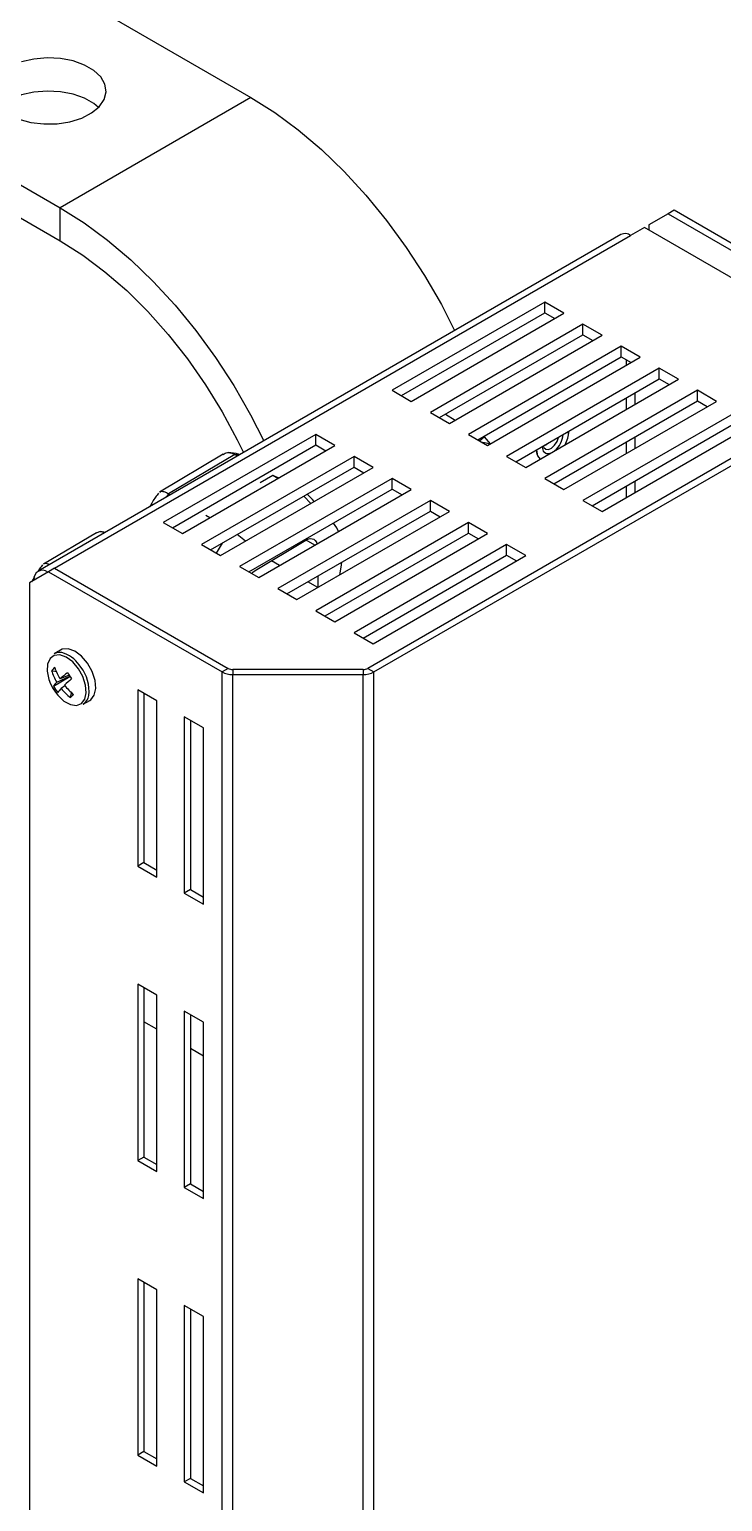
# Model space of a CAD drawing. Extents: x 8 to 113, y 0 to 87.
# Drawn here: x 18.47 to 21.69, y 8.39 to 15.21 of the extents above; entities that cross this region are included whole.
import ezdxf

# ---------------------------------------------------------------- set-up
doc = ezdxf.new("R2010")
doc.units = 0
doc.header["$MEASUREMENT"] = 0
doc.layers.add('OBJECT', color=7, linetype='CONTINUOUS')

msp = doc.modelspace()

# ---------------------------------------------------------------- linework, layer by layer
at = {"layer": 'OBJECT'}
for p, q in [((15.5047, 16.181), (18.616, 14.3849)), ((15.5047, 16.0275), (18.616, 14.2314)), ((17.8973, 15.8203), (19.4998, 14.8951)), ((19.4998, 14.8951), (18.616, 14.3849)), ((18.616, 14.2314), (18.616, 14.3849)), ((21.4324, 14.3567), (21.344, 14.3057)), ((21.4606, 14.373), (21.4324, 14.3567)), ((21.4324, 14.3567), (22.2367, 13.8923)), ((22.265, 13.9087), (21.4606, 14.373)), ((21.2141, 14.2611), (18.513, 12.7018)), ((18.5898, 12.7157), (21.2591, 14.2567)), ((21.3228, 14.2934), (21.2591, 14.2567)), ((22.2214, 13.7747), (21.3228, 14.2934)), ((21.344, 14.3057), (21.344, 14.2812)), ((20.8614, 13.9475), (20.1543, 13.5393)), ((20.9498, 13.8964), (20.8614, 13.9475)), ((20.8614, 13.8985), (20.8614, 13.9475)), ((20.1967, 13.5148), (20.8614, 13.8985)), ((20.2427, 13.4882), (20.9498, 13.8964)), ((21.0381, 13.8454), (20.331, 13.4372)), ((20.8614, 13.8985), (20.9073, 13.8719)), ((21.1265, 13.7944), (21.0381, 13.8454)), ((21.0381, 13.7964), (21.0381, 13.8454)), ((20.3735, 13.4127), (21.0381, 13.7964)), ((20.4194, 13.3862), (21.1265, 13.7944)), ((21.0381, 13.7964), (21.0841, 13.7699)), ((21.2149, 13.7434), (20.5078, 13.3352)), ((21.3033, 13.6923), (21.2149, 13.7434)), ((21.2149, 13.6944), (21.2149, 13.7434)), ((20.5503, 13.3107), (21.2149, 13.6944)), ((20.5962, 13.2841), (21.3033, 13.6923)), ((21.3917, 13.6413), (20.6846, 13.2331)), ((21.2149, 13.6944), (21.2609, 13.6678)), ((21.2379, 13.6811), (21.2379, 13.6546)), ((21.4801, 13.5903), (21.3917, 13.6413)), ((21.3917, 13.5923), (21.3917, 13.6413)), ((20.727, 13.2086), (21.3917, 13.5923)), ((20.773, 13.1821), (21.4801, 13.5903)), ((21.3917, 13.5923), (21.4377, 13.5658)), ((22.2367, 13.5189), (20.0411, 12.2514)), ((20.0694, 12.235), (22.265, 13.5026)), ((20.1543, 13.5393), (20.2427, 13.4882)), ((21.5685, 13.5393), (20.8614, 13.1311)), ((21.2379, 13.5035), (21.2379, 13.4505)), ((21.2803, 13.475), (21.2803, 13.528)), ((21.6569, 13.4882), (21.5685, 13.5393)), ((21.5685, 13.4903), (21.5685, 13.5393)), ((20.331, 13.4372), (20.4194, 13.3862)), ((20.9038, 13.1066), (21.5685, 13.4903)), ((20.9498, 13.08), (21.6569, 13.4882)), ((21.7453, 13.4372), (21.0381, 13.029)), ((21.5685, 13.4903), (21.6144, 13.4637)), ((20.4004, 13.4282), (20.4463, 13.4017)), ((21.0806, 13.0045), (21.7453, 13.3882)), ((21.1265, 12.978), (21.8336, 13.3862)), ((19.8007, 13.3352), (19.0936, 12.927)), ((19.8891, 13.2841), (19.8007, 13.3352)), ((19.8007, 13.2862), (19.8007, 13.3352)), ((20.5078, 13.3352), (20.5962, 13.2841)), ((20.5587, 13.3058), (20.5803, 13.3244)), ((20.5771, 13.3262), (20.5803, 13.3244)), ((20.5803, 13.3244), (20.6077, 13.2908)), ((21.2379, 13.2994), (21.2379, 13.2464)), ((21.2803, 13.2709), (21.2803, 13.3239)), ((19.371, 13.2438), (19.076, 13.0678)), ((19.4248, 13.2426), (19.1183, 13.0596)), ((19.136, 12.9025), (19.8007, 13.2862)), ((19.182, 12.8759), (19.8891, 13.2841)), ((19.9775, 13.2331), (19.2704, 12.8249)), ((19.4248, 13.2426), (19.4373, 13.2354)), ((19.445, 13.2399), (19.4248, 13.2426)), ((19.8007, 13.2862), (19.8467, 13.2596)), ((20.0659, 13.1821), (19.9775, 13.2331)), ((19.9775, 13.1841), (19.9775, 13.2331)), ((20.6846, 13.2331), (20.773, 13.1821)), ((20.8629, 13.2492), (20.8629, 13.2492)), ((19.3128, 12.8004), (19.9775, 13.1841)), ((19.3588, 12.7739), (20.0659, 13.1821)), ((19.9775, 13.1841), (20.0234, 13.1576)), ((20.8374, 13.2218), (20.8392, 13.2203)), ((20.1543, 13.1311), (19.4472, 12.7229)), ((19.6003, 13.1451), (19.5422, 13.1104)), ((19.6242, 13.1312), (19.6003, 13.1451)), ((19.6304, 13.1321), (19.6003, 13.1451)), ((20.2427, 13.08), (20.1543, 13.1311)), ((20.1543, 13.0821), (20.1543, 13.1311)), ((20.8614, 13.1311), (20.9498, 13.08)), ((21.2379, 13.0953), (21.2379, 13.0423)), ((21.2803, 13.0668), (21.2803, 13.1198)), ((19.1183, 13.0596), (19.107, 13.0447)), ((19.1183, 13.0596), (19.1255, 13.0554)), ((19.4896, 12.6984), (20.1543, 13.0821)), ((19.5355, 12.6718), (20.2427, 13.08)), ((20.331, 13.029), (19.6239, 12.6208)), ((19.7777, 13.0157), (19.7448, 13.0498)), ((19.7933, 13.0247), (19.7852, 13.0339)), ((20.1543, 13.0821), (20.2002, 13.0555)), ((20.4194, 12.978), (20.331, 13.029)), ((20.331, 12.98), (20.331, 13.029)), ((21.0381, 13.029), (21.1265, 12.978)), ((19.3091, 12.9493), (19.2904, 12.9601)), ((19.6664, 12.5963), (20.331, 12.98)), ((19.7123, 12.5698), (20.4194, 12.978)), ((20.331, 12.98), (20.377, 12.9535)), ((19.0936, 12.927), (19.182, 12.8759)), ((20.5078, 12.927), (19.8007, 12.5188)), ((20.5962, 12.8759), (20.5078, 12.927)), ((20.5078, 12.878), (20.5078, 12.927)), ((18.7837, 12.879), (18.5378, 12.7346)), ((18.8243, 12.8815), (18.8036, 12.8849)), ((19.2704, 12.8249), (19.3588, 12.7739)), ((19.3655, 12.8308), (19.3391, 12.7852)), ((19.4742, 12.8405), (19.4352, 12.8711)), ((19.5194, 12.7051), (19.7535, 12.8449)), ((19.7962, 12.8223), (19.7553, 12.8459)), ((19.8431, 12.4943), (20.5078, 12.878)), ((19.8891, 12.4677), (20.5962, 12.8759)), ((20.6846, 12.8249), (19.9775, 12.4167)), ((20.5078, 12.878), (20.5538, 12.8514)), ((20.773, 12.7739), (20.6846, 12.8249)), ((20.6846, 12.7759), (20.6846, 12.8249)), ((19.6327, 12.7279), (19.5945, 12.75)), ((20.0199, 12.3922), (20.6846, 12.7759)), ((20.0659, 12.3657), (20.773, 12.7739)), ((20.6846, 12.7759), (20.7306, 12.7494)), ((18.5615, 12.6994), (18.4731, 12.6484)), ((18.5898, 12.7157), (18.5615, 12.6994)), ((18.5615, 12.6994), (19.3659, 12.235)), ((18.5898, 12.7157), (19.3942, 12.2514)), ((19.4472, 12.7229), (19.5355, 12.6718)), ((18.4731, 12.6484), (18.4731, 7.3204)), ((19.6239, 12.6208), (19.7123, 12.5698)), ((19.8095, 12.6259), (19.7635, 12.6524)), ((19.8091, 12.6787), (19.8098, 12.6261)), ((19.8007, 12.5188), (19.8891, 12.4677)), ((19.9775, 12.4167), (20.0659, 12.3657)), ((18.6178, 12.3366), (18.5871, 12.3189)), ((18.5762, 12.241), (18.5976, 12.2371)), ((18.5849, 12.1684), (18.6609, 12.2143)), ((18.5996, 12.1881), (18.6598, 12.2158)), ((18.6568, 12.22), (18.6151, 12.2032)), ((19.3942, 12.2514), (19.3659, 12.235)), ((19.3659, 6.703), (19.3659, 12.235)), ((19.4154, 12.2463), (19.4154, 12.2232)), ((20.0199, 12.2463), (19.4154, 12.2463)), ((19.4154, 12.2232), (20.0199, 12.2232)), ((19.4154, 6.6911), (19.4154, 12.2232)), ((20.0199, 12.2463), (20.0199, 12.2232)), ((20.0199, 6.6911), (20.0199, 12.2232)), ((20.0411, 12.2514), (20.0694, 12.235)), ((20.0694, 6.703), (20.0694, 12.235)), ((18.6376, 12.1712), (18.6204, 12.1582)), ((18.6629, 12.1168), (18.6684, 12.1386)), ((19.0636, 12.1009), (18.9752, 12.1519)), ((18.9752, 12.1519), (18.9752, 11.3354)), ((18.7221, 12.0851), (18.7527, 12.1028)), ((19.0034, 12.1356), (19.0034, 11.3517)), ((19.0636, 11.2844), (19.0636, 12.1009)), ((19.1908, 12.0274), (19.1908, 11.2109)), ((19.2792, 11.9764), (19.1908, 12.0274)), ((19.2191, 12.0111), (19.2191, 11.2272)), ((19.2792, 11.1599), (19.2792, 11.9764)), ((19.0034, 11.3517), (18.9752, 11.3354)), ((18.9752, 11.3354), (19.0636, 11.2844)), ((19.0034, 11.3517), (19.0636, 11.317)), ((19.2191, 11.2272), (19.1908, 11.2109)), ((19.1908, 11.2109), (19.2792, 11.1599)), ((19.2191, 11.2272), (19.2792, 11.1925)), ((19.0636, 10.7373), (18.9752, 10.7883)), ((18.9752, 10.7883), (18.9752, 9.9718)), ((19.0034, 10.772), (19.0034, 9.9881)), ((19.0636, 9.9208), (19.0636, 10.7373)), ((19.1908, 10.6638), (19.1908, 9.8473)), ((19.2792, 10.6128), (19.1908, 10.6638)), ((19.2191, 10.6475), (19.2191, 9.8636)), ((19.0636, 10.5805), (19.0034, 10.6151)), ((19.2792, 9.7963), (19.2792, 10.6128)), ((19.2792, 10.4559), (19.2191, 10.4906)), ((19.0034, 9.9881), (18.9752, 9.9718)), ((18.9752, 9.9718), (19.0636, 9.9208)), ((19.0034, 9.9881), (19.0636, 9.9534)), ((19.2191, 9.8636), (19.1908, 9.8473)), ((19.1908, 9.8473), (19.2792, 9.7963)), ((19.2191, 9.8636), (19.2792, 9.8289)), ((18.9752, 9.4247), (18.9752, 8.6082)), ((19.0636, 9.3737), (18.9752, 9.4247)), ((19.0034, 9.4084), (19.0034, 8.6245)), ((19.0636, 8.5571), (19.0636, 9.3737)), ((19.1908, 9.3002), (19.1908, 8.4837)), ((19.2792, 9.2492), (19.1908, 9.3002)), ((19.2191, 9.2839), (19.2191, 8.5)), ((19.2792, 8.4326), (19.2792, 9.2492)), ((19.0034, 8.6245), (18.9752, 8.6082)), ((18.9752, 8.6082), (19.0636, 8.5571)), ((19.0034, 8.6245), (19.0636, 8.5898)), ((19.2191, 8.5), (19.1908, 8.4837)), ((19.1908, 8.4837), (19.2792, 8.4326)), ((19.2191, 8.5), (19.2792, 8.4653))]:
    msp.add_line(p, q, dxfattribs=at)
at = {"layer": 'OBJECT', "flags": 128}
for points in [[(18.4235, 14.7953), (18.4794, 14.7803), (18.5398, 14.7731), (18.6014, 14.7741), (18.6609, 14.7833), (18.7152, 14.8002), (18.7613, 14.8239), (18.7966, 14.853), (18.8194, 14.8861), (18.8283, 14.9213), (18.8229, 14.9568), (18.8035, 14.9905), (18.7712, 15.0208), (18.7276, 15.046), (18.6751, 15.0647), (18.6166, 15.0759), (18.5552, 15.079), (18.4942, 15.0738), (18.4369, 15.0607)], [(18.7927, 14.849), (18.7712, 14.8673), (18.7276, 14.8925), (18.6751, 14.9112), (18.6166, 14.9224), (18.5552, 14.9255), (18.4942, 14.9203), (18.4369, 14.9072), (18.3864, 14.8867), (18.3454, 14.8602), (18.3331, 14.849)], [(19.4998, 14.8951), (19.61, 14.8257), (19.7192, 14.7451), (19.8265, 14.654), (19.931, 14.5532), (20.0319, 14.4435), (20.1282, 14.326), (20.2191, 14.2015), (20.304, 14.0712), (20.3819, 13.9362), (20.4434, 13.8162)], [(18.616, 14.3849), (18.7261, 14.3154), (18.8353, 14.2348), (18.9426, 14.1437), (19.0471, 14.0429), (19.148, 13.9333), (19.2443, 13.8157), (19.3353, 13.6912), (19.4201, 13.561), (19.498, 13.4259), (19.5595, 13.306)], [(18.616, 14.2314), (18.7199, 14.1655), (18.8229, 14.0884), (18.9238, 14.0009), (19.0219, 13.9038), (19.1159, 13.7981), (19.2052, 13.6848), (19.2888, 13.5649), (19.366, 13.4397), (19.4359, 13.3103), (19.4647, 13.2512)], [(20.8531, 13.2814), (20.8562, 13.274), (20.8654, 13.2662), (20.8783, 13.2655), (20.8929, 13.2721), (20.907, 13.285), (20.9185, 13.3022), (20.9255, 13.3212), (20.926, 13.3235)], [(20.8225, 13.2637), (20.8281, 13.236), (20.8395, 13.2205)], [(20.8487, 13.2788), (20.8488, 13.2758), (20.8542, 13.2578), (20.8661, 13.2476), (20.8829, 13.2467), (20.8868, 13.2478)], [(20.8526, 13.2811), (20.8662, 13.2875), (20.8732, 13.293)], [(19.7852, 13.0339), (19.7626, 13.0547), (19.7584, 13.0577)], [(19.905, 12.8851), (19.897, 12.9018), (19.8817, 12.9247)], [(19.7535, 12.8449), (19.7638, 12.8499), (19.7737, 12.8523), (19.7829, 12.8522), (19.791, 12.8495), (19.7977, 12.8442), (19.8027, 12.8367), (19.8057, 12.8278)], [(19.5019, 12.6912), (19.5091, 12.6978), (19.5194, 12.7051)], [(19.9108, 12.6843), (19.918, 12.7207), (19.921, 12.7433)], [(18.7421, 12.2754), (18.7142, 12.3081), (18.6831, 12.3312), (18.6522, 12.3422), (18.6249, 12.3399), (18.6178, 12.3366)], [(18.7002, 12.2501), (18.6735, 12.2813), (18.6439, 12.3033), (18.6144, 12.3138), (18.5884, 12.3117), (18.5686, 12.2971), (18.5572, 12.2717), (18.5554, 12.2382), (18.5634, 12.2002), (18.5715, 12.1795)], [(18.7527, 12.1028), (18.757, 12.1055), (18.7735, 12.1268), (18.7805, 12.1581), (18.7772, 12.1961), (18.7639, 12.2367), (18.7421, 12.2754)], [(18.5935, 12.1413), (18.6045, 12.1274), (18.633, 12.1004), (18.663, 12.0839), (18.6911, 12.0797), (18.7143, 12.0881), (18.7301, 12.1084), (18.7368, 12.1383), (18.7337, 12.1745), (18.721, 12.2132), (18.7002, 12.2501)], [(18.5715, 12.1795), (18.5804, 12.1619), (18.5935, 12.1413)]]:
    msp.add_lwpolyline(points, dxfattribs=at)
at = {"layer": 'OBJECT'}
for centre, radius, start, end in [((21.2328, 14.2199), 0.0453, 54.38203, 114.30731), ((20.5765, 13.2403), 0.0567, 59.78067, 92.49979), ((20.838, 13.3429), 0.1084, 310.00926, 355.87715), ((20.838, 13.3428), 0.1084, 310.23625, 355.92267), ((20.8235, 13.3568), 0.149, 332.20537, 357.46488), ((20.8264, 13.3562), 0.1464, 332.06913, 357.74949), ((20.881, 13.2616), 0.0589, 178.15031, 224.61499), ((20.8764, 13.2756), 0.0297, 242.92364, 291.06791), ((18.5331, 12.6669), 0.0393, 50.7965, 189.21458), ((18.6136, 12.2676), 0.0577, 67.74301, 117.30528), ((18.576, 12.1724), 0.1601, 32.18866, 68.20238), ((18.6484, 12.1818), 0.0933, 128.18048, 140.60304), ((18.8036, 12.3097), 0.2376, 196.82536, 210.80291), ((18.8417, 12.3414), 0.2655, 198.97581, 211.36891), ((18.9622, 11.8163), 0.5198, 127.02824, 131.90276), ((19.3069, 12.6692), 0.7902, 213.65493, 216.12036), ((18.5697, 12.1473), 0.1796, 353.16847, 37.91747), ((19.4134, 12.3242), 0.101, 241.95993, 271.14354), ((19.4145, 12.2896), 0.0433, 241.95962, 271.14415), ((20.0207, 12.2896), 0.0433, 268.85572, 298.04155), ((20.0219, 12.3242), 0.101, 268.85623, 298.03985), ((18.7728, 12.2702), 0.2208, 204.27603, 215.71859), ((18.6624, 12.1259), 0.0884, 135.30356, 151.2732), ((18.7632, 12.272), 0.2062, 210.15943, 219.61586), ((18.7757, 12.0009), 0.221, 134.62129, 140.81887), ((18.8197, 12.3198), 0.2565, 219.037, 232.31457), ((19.6322, 11.1229), 1.4478, 131.72453, 133.48456), ((18.8661, 12.3563), 0.294, 218.4862, 230.06216), ((18.5612, 12.235), 0.1559, 310.67933, 318.10419), ((18.6916, 12.1332), 0.0569, 302.31403, 352.67567)]:
    msp.add_arc(centre, radius, start, end, dxfattribs=at)
for points, knots in [([(19.3716, 13.2428), (19.3743, 13.2447), (19.3833, 13.2511), (19.4021, 13.2523), (19.4173, 13.2458), (19.4248, 13.2426)], [0, 0, 0, 0, 0.179068, 0.589433, 1, 1, 1, 1]), ([(19.4472, 13.2411), (19.4456, 13.2418), (19.4291, 13.249), (19.4107, 13.2501), (19.3941, 13.2511)], [0, 0, 0, 0, 0.098064, 1, 1, 1, 1]), ([(19.0717, 13.0635), (19.0669, 13.0573), (19.0517, 13.0374), (19.0389, 13.0154), (19.0301, 13.0003)], [0, 0, 0, 0, 0.313253, 1, 1, 1, 1]), ([(19.1183, 13.0596), (19.1112, 13.0631), (19.0969, 13.0701), (19.0825, 13.0716), (19.078, 13.0679), (19.0767, 13.0667)], [0, 0, 0, 0, 0.4105651, 0.8209287, 1, 1, 1, 1]), ([(18.7843, 12.8781), (18.7865, 12.8796), (18.7939, 12.8849), (18.8073, 12.8861), (18.8178, 12.8818), (18.8219, 12.8801)], [0, 0, 0, 0, 0.204161, 0.686504, 1, 1, 1, 1]), ([(18.534, 12.7309), (18.5293, 12.725), (18.5221, 12.716), (18.5162, 12.7059), (18.5141, 12.7025)], [0, 0, 0, 0, 0.655074, 1, 1, 1, 1]), ([(18.5645, 12.7316), (18.5615, 12.733), (18.5526, 12.7372), (18.5432, 12.7378), (18.5395, 12.7347), (18.5383, 12.7337)], [0, 0, 0, 0, 0.263577, 0.780996, 1, 1, 1, 1]), ([(18.4967, 12.6741), (18.4927, 12.6682), (18.4877, 12.6608), (18.4841, 12.6527), (18.4833, 12.651)], [0, 0, 0, 0, 0.791729, 1, 1, 1, 1])]:
    msp.add_open_spline(points, degree=3, knots=knots, dxfattribs=at)

doc.saveas('drawing.dxf')
